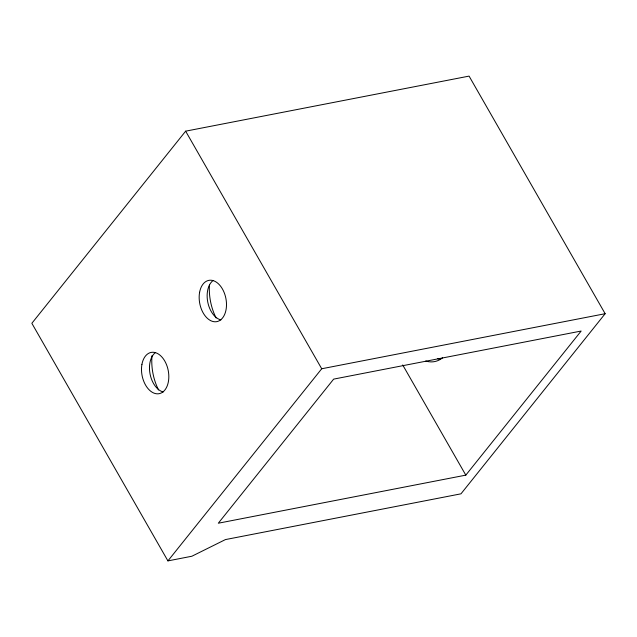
<?xml version="1.0" encoding="UTF-8"?>
<svg xmlns="http://www.w3.org/2000/svg" width="637" height="637" viewBox="0 0 637 637"><rect width="100%" height="100%" fill="white"/><g stroke="black" fill="none" stroke-linecap="round" stroke-linejoin="round"><path stroke-width="0.96" d="M185.646 131.166L31.85 323.293L167.921 560.894L191.872 556.236L225.442 539.579L460.973 493.826L605.15 313.707L469.079 76.106L185.646 131.166L321.717 368.759L167.921 560.894M465.814 475.138L581.159 331.041L333.653 379.119L218.308 523.216L465.814 475.138L402.711 364.953M321.717 368.759L605.15 313.707M158.549 389.94A42.042 26.627 79 0 1 152.028 355.613M216.126 317.99A42.233 26.754 79 0 1 209.493 284.46M163.215 391.986A21.021 13.313 79 0 1 150.077 374.086A21.021 13.313 79 0 1 155.484 352.508M220.888 319.941A21.021 13.313 79 0 1 207.75 302.034A21.021 13.313 79 0 1 213.156 280.455M442.58 357.787A42.042 26.627 79 0 1 425.763 361.012M440.43 359.332A42.042 26.627 79 0 1 437.738 358.687M141.932 364.356A21.021 13.313 79 0 0 158.764 393.746A21.021 13.313 79 0 0 164.768 361.036A21.021 13.313 79 0 0 141.932 364.356M199.604 292.303A21.021 13.313 79 0 0 216.437 321.701A21.021 13.313 79 0 0 222.44 288.991A21.021 13.313 79 0 0 199.604 292.303"/></g></svg>
